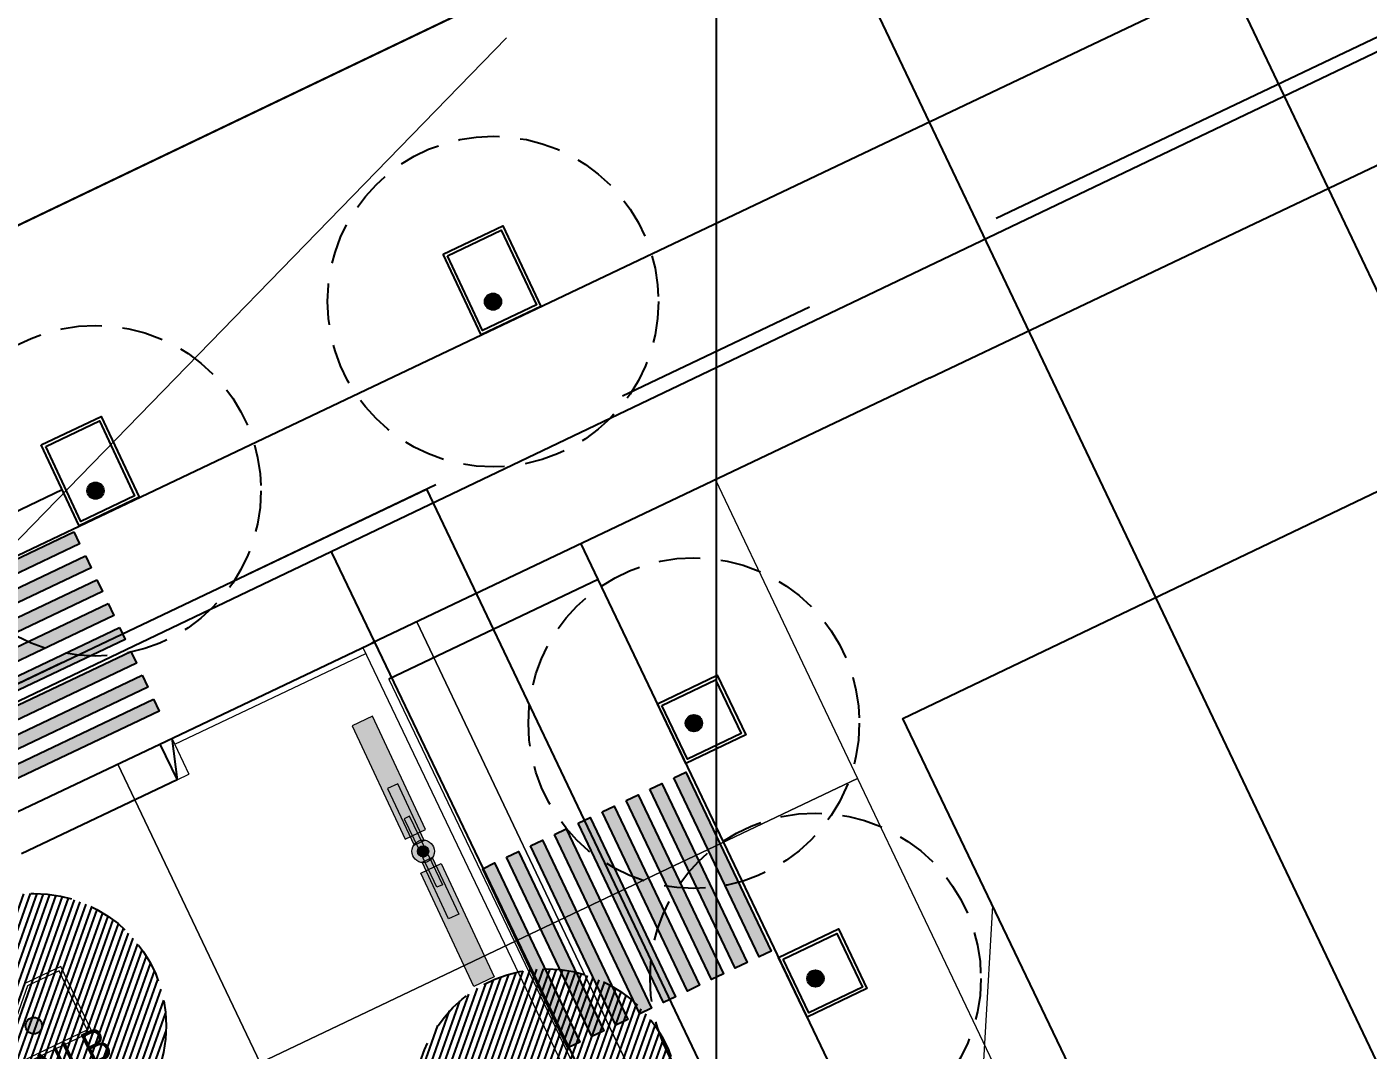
# Model space of a CAD drawing. Header units: metres. Extents: x -686 to 1359326, y 0 to 5497342.
# Drawn here: x 679948.57 to 679989.11, y 2748827.03 to 2748857.98 of the extents above; entities that cross this region are included whole.
import ezdxf
from ezdxf import colors
from ezdxf.entities.mleader import LeaderData, LeaderLine
from ezdxf.enums import TextEntityAlignment as Align
from ezdxf.math import Vec2, Vec3

# ---------------------------------------------------------------- set-up
doc = ezdxf.new("R2010")
doc.units = ezdxf.units.M
doc.header["$LTSCALE"] = 5
for name, pattern in [('XREF_MON_EIT SUPPORT$0$LIM ACERAS$0$PHANTOM2', [1.25, 0.625, -0.125, 0.125, -0.125, 0.125, -0.125]), ('XREF_MON_GENERAL_LAYOUT$0$ACAD_ISO03W100', [30, 12, -18]), ('XREF_MON_SFT_SIDEWALK VEGETATION$0$HIDDEN', [0.375, 0.25, -0.125])]:
    doc.linetypes.add(name, pattern=pattern)
for name, color, linetype, plot in [('00-VIEWORT A1-250', 7, 'Continuous', False), ('00-VIEWPORT A1-500', 6, 'Continuous', False), ('XREF_MON_GENERAL_LAYOUT$0$Vehicles', 10, 'Continuous', False)]:
    doc.layers.add(name, color=color, linetype=linetype, plot=plot)
for name, color, linetype in [('00_XREF_MON_EIT SUPPORT', 7, 'Continuous'), ('00_XREF_MON_GENERAL LAYOUT', 7, 'Continuous'), ('00_XREF_MON_SHRUBS', 7, 'Continuous'), ('00_XREF_MON_TREES', 250, 'Continuous'), ('00_XREF_MON_URBAN CONTEXT', 7, 'Continuous'), ('XREF_MON_EIT SUPPORT$0$02-L-Material Change', 253, 'Continuous'), ('XREF_MON_EIT SUPPORT$0$02-L-Painted line', 254, 'Continuous'), ('XREF_MON_EIT SUPPORT$0$02-L-PINTURA', 253, 'Continuous'), ('XREF_MON_EIT SUPPORT$0$L-Eje directivo', 21, 'XREF_MON_EIT SUPPORT$0$LIM ACERAS$0$PHANTOM2'), ('XREF_MON_EIT SUPPORT$0$L-Límite Acera', 9, 'Continuous'), ('XREF_MON_EIT SUPPORT$0$L-Límite Parcela', 5, 'Continuous'), ('XREF_MON_GENERAL_LAYOUT$0$00_Sorround Parcels', 252, 'XREF_MON_GENERAL_LAYOUT$0$ACAD_ISO03W100'), ('XREF_MON_GENERAL_LAYOUT$0$02-L-Edge Line Stair +10cm', 6, 'Continuous'), ('XREF_MON_GENERAL_LAYOUT$0$02-L-Plan Change', 8, 'Continuous'), ('XREF_MON_SFT_SIDEWALK VEGETATION$0$SL_TREE_CANOPY', 251, 'XREF_MON_SFT_SIDEWALK VEGETATION$0$HIDDEN'), ('XREF_MON_SFT_SIDEWALK VEGETATION$0$SL_TREE_HATCH_ACACIA_NILOTICA', 252, 'Continuous'), ('XREF_MON_SFT_SIDEWALK VEGETATION$0$SL_TREE_LEGEND', 7, 'Continuous'), ('XREF_MON_SFT_SIDEWALK VEGETATION$0$SL_TREE_TRUNK', 251, 'Continuous'), ('XREF_MON_SFT_SIDEWALK VEGETATION$0$Trees_out_of_scope', 7, 'Continuous'), ('XREF_MON_URBAN CONTEXT$0$Parcel', 7, 'Continuous'), ('XREF_MON_URBAN CONTEXT$0$Streets', 7, 'Continuous'), ('XREF_MON_URBAN CONTEXT$0$XREF_MON_EIT SUPPORT', 7, 'Continuous')]:
    doc.layers.add(name, color=color, linetype=linetype)
doc.layers.add('00_XREF_MON_HSC_LIGHTING DESIGN', color=7, linetype='Continuous', true_color=0xffffff)
doc.layers.add('XREF_MON_SFT_SIDEWALK VEGETATION$0$SL_TREE_ACACIA_NILOTICA', color=7, linetype='Continuous', true_color=0x264d00)
for name, color, linetype, lineweight in [('XREF_MON_GENERAL_LAYOUT$0$02-L-Corbes de Nivell 0.25-0.75m', 33, 'Continuous', 5), ('XREF_MON_GENERAL_LAYOUT$0$02-L-Corbes de Nivell 1m', 37, 'Continuous', 5), ('XREF_MON_GENERAL_LAYOUT$0$02-L-Material Change', 251, 'Continuous', 5), ('XREF_MON_GENERAL_LAYOUT$0$04-BK-Tree Pit', 6, 'Continuous', 5), ('XREF_MON_HSC_LIGHTING DESIGN$0$02-L-Lighting System type 3', 252, 'Continuous', 13), ('XREF_MON_HSC_LIGHTING DESIGN$0$02-L-Lighting System type 3 E', 252, 'Continuous', 13), ('XREF_MON_HSC_LIGHTING DESIGN$0$02-L-Lighting System type 3 EE', 252, 'Continuous', 13), ('XREF_MON_SFT_SHRUBS$0$00-Signage', 7, 'Continuous', 0)]:
    doc.layers.add(name, color=color, linetype=linetype, lineweight=lineweight)
doc.layers.add('XREF_MON_SFT_TREES$0$00-GRID_PLANTATION', color=7, linetype='Continuous', lineweight=0, true_color=0xff9c7a)
doc.styles.add('XREF_MON_GENERAL_LAYOUT$0$Standard', font='arial.ttf')
doc.styles.add('XREF_MON_SFT_SHRUBS$0$TER-200', font='ARIALN.TTF', dxfattribs={"height": 1})
doc.styles.add('XREF_MON_SFT_SIDEWALK VEGETATION$0$TER-200', font='ARIALN.TTF', dxfattribs={"height": 1})

# ---------------------------------------------------------------- blocks, each defined once
blk = doc.blocks.new('XREF_MON_GENERAL_LAYOUT$0$Tree Pit Ford')
at = {"ltscale": 0.3}
blk.add_lwpolyline([(-0.045, 1.149), (1.934, -0.83), (-1.104, -0.83), (-1.104, 1.149)], close=True, dxfattribs=at)
at = {"layer": 'XREF_MON_GENERAL_LAYOUT$0$02-L-Material Change', "ltscale": 0.3}
blk.add_lwpolyline([(-0.004, 1.249), (2.175, -0.93), (-1.204, -0.93), (-1.204, 1.249)], close=True, dxfattribs=at)
blk = doc.blocks.new('XREF_MON_GENERAL_LAYOUT')
at = {"layer": 'XREF_MON_GENERAL_LAYOUT$0$00_Sorround Parcels', "lineweight": 9, "ltscale": 0.1}
blk.add_lwpolyline([(679975.039, 2748837.062), (680047.188, 2748871.624), (680108.535, 2748743.56), (680036.386, 2748708.998)], close=True, dxfattribs=at)
at = {"layer": 'XREF_MON_GENERAL_LAYOUT$0$02-L-Corbes de Nivell 0.25-0.75m', "ltscale": 0.3}
blk.add_lwpolyline([(679977.756, 2748831.4), (679976.134, 2748803.459)], dxfattribs=at)
at = {"layer": 'XREF_MON_GENERAL_LAYOUT$0$02-L-Corbes de Nivell 1m', "ltscale": 0.3}
blk.add_line((679963.073, 2748857.647), (679933.435, 2748827.174), dxfattribs=at)
at = {"layer": 'XREF_MON_GENERAL_LAYOUT$0$02-L-Edge Line Stair +10cm'}
blk.add_lwpolyline([(679952.595, 2748836.292), (679959.091, 2748839.383)], dxfattribs=at)
at = {"layer": 'XREF_MON_GENERAL_LAYOUT$0$02-L-Material Change', "ltscale": 0.3}
for p, q in [((679953.042, 2748836.284), (679958.815, 2748839.031)), ((679952.957, 2748836.464), (679953.472, 2748835.381))]:
    blk.add_line(p, q, dxfattribs=at)
at = {"layer": 'XREF_MON_GENERAL_LAYOUT$0$02-L-Material Change'}
for p, q in [((679958.729, 2748839.211), (680027.591, 2748695.01)), ((679959.516, 2748838.257), (680027.948, 2748694.959))]:
    blk.add_line(p, q, dxfattribs=at)
at = {"layer": 'XREF_MON_GENERAL_LAYOUT$0$02-L-Material Change', "ltscale": 0.3, "elevation": 0}
blk.add_lwpolyline([(679953.111, 2748835.209), (679953.472, 2748835.381)], dxfattribs=at)
at = {"layer": 'XREF_MON_GENERAL_LAYOUT$0$02-L-Plan Change'}
for p, q in [((679947.9, 2748834.058), (679952.595, 2748836.292)), ((679953.111, 2748835.209, 0), (679948.415, 2748832.974, 0))]:
    blk.add_line(p, q, dxfattribs=at)
at = {"layer": 'XREF_MON_GENERAL_LAYOUT$0$02-L-Plan Change', "elevation": 0}
for points in [[(679952.957, 2748836.464), (679953.111, 2748835.209)], [(679952.595, 2748836.292), (679953.111, 2748835.209)]]:
    blk.add_lwpolyline(points, dxfattribs=at)
at = {"layer": 'XREF_MON_GENERAL_LAYOUT$0$Vehicles', "ltscale": 0.3}
blk.add_lwpolyline([(680033.752, 2748699.05), (679965.835, 2748841.269)], dxfattribs=at)
at = {"layer": 'XREF_MON_GENERAL_LAYOUT$0$04-BK-Tree Pit', "xscale": -1, "rotation": 25.44812430357308}
blk.add_blockref('XREF_MON_GENERAL_LAYOUT$0$Tree Pit Ford', (679949.046, 2748827.921), dxfattribs=at)
at = {"style": 'XREF_MON_GENERAL_LAYOUT$0$Standard'}
for tag, rotation, p in [('604,00', 330.2643, (679905.77, 2748776.558)), ('603,00', 330.2643, (679901.861, 2748753.477)), ('600,00', 133.826, (679944.597, 2748745.153)), ('602,00', 330.2643, (679883.319, 2748738.727)), ('601,00', 117.8906, (679920.972, 2748732.87)), ('601,00', 330.2643, (679864.777, 2748723.976)), ('600,00', 40.8833, (679777.405, 2748705.444, 1.17)), ('602,00', 330.2643, (679941.275, 2748705.483)), ('601,00', 40.8833, (679701.798, 2748703.889, 1.17)), ('598,00', 62.091, (679810.267, 2748702.619)), ('600,00', 330.2643, (679877.781, 2748691.131)), ('600,00', 19.5511, (679920.444, 2748685.496)), ('601,00', 330.2643, (679934.813, 2748683.804)), ('599,00', 330.2643, (679854.567, 2748679.061)), ('600,00', 88.3928, (679743.913, 2748675.572)), ('599,00', 20.6086, (679924.26, 2748675.216)), ('601,00', 88.3928, (679728.035, 2748671.318, -2)), ('602,00', 88.3928, (679711.826, 2748665.966, -1)), ('603,00', 88.3928, (679695.615, 2748660.611)), ('599,00', 40.8833, (679788.807, 2748655.829, 1.17)), ('601,00', 40.8833, (679627.612, 2748644.603, 1.17)), ('603,00', 41.7058, (679702.499, 2748628.484, 1.17)), ('600,00', 40.8833, (679645.925, 2748597.926, 1.17)), ('599,00', 34.2277, (679673.574, 2748555.136, 5.34))]:
    blk.add_attdef(tag, text='', height=1, rotation=rotation, dxfattribs=at).set_placement(p, align=Align.MIDDLE)
at = {"ltscale": 0.3, "style": 'XREF_MON_GENERAL_LAYOUT$0$Standard'}
for tag, rotation, p in [('603,50', 330.2643, (679911.501, 2748760.57)), ('602,50', 330.2643, (679892.865, 2748745.846)), ('600,50', 133.826, (679933.048, 2748738.729)), ('601,50', 330.2643, (679873.581, 2748731.671)), ('601,50', 101.2857, (679909.522, 2748726.945)), ('602,50', 330.2643, (679948.625, 2748713.86)), ('600,50', 39.606, (679743.243, 2748706.971)), ('600,50', 330.2643, (679880.266, 2748702.726)), ('600,50', 17.3537, (679917.615, 2748690.554)), ('599,50', 330.2643, (679867.197, 2748684.716)), ('599,50', 18.8944, (679921.71, 2748680.578)), ('599,50', 39.606, (679778.991, 2748677.241)), ('600,50', 88.3928, (679735.925, 2748673.586)), ('601,50', 88.3928, (679719.906, 2748668.581)), ('602,50', 88.3928, (679703.474, 2748663.452)), ('601,50', 39.606, (679610.513, 2748662.061)), ('598,50', 330.2643, (679861.765, 2748662.397)), ('600,00', 41.7058, (679752.308, 2748637.685)), ('601,00', 41.7058, (679736.044, 2748634.538)), ('599,00', 35.0835, (679763.043, 2748634.415, 1.17)), ('602,00', 41.7058, (679720.174, 2748633.096, 1.17)), ('600,00', 35.0835, (679747.063, 2748629.903, 1.17)), ('601,00', 35.0835, (679731.246, 2748625.239, 1.17)), ('600,50', 39.606, (679636.92, 2748621.339)), ('602,00', 35.0835, (679715.4, 2748620.639, 1.17)), ('599,50', 28.7604, (679659.482, 2748574.323))]:
    blk.add_attdef(tag, text='', height=1, rotation=rotation, dxfattribs=at).set_placement(p, align=Align.MIDDLE)
blk = doc.blocks.new('*U114')
h = blk.add_hatch(color=256)
h.dxf.hatch_style = 1
h.paths.add_polyline_path([(7.523, 13.749), (7.523, 14.149), (13.523, 14.149), (13.523, 13.749)])
h = blk.add_hatch(color=256)
h.dxf.hatch_style = 1
h.paths.add_polyline_path([(7.523, 12.949), (7.523, 13.349), (13.523, 13.349), (13.523, 12.949)])
h = blk.add_hatch(color=256)
h.dxf.hatch_style = 1
h.paths.add_polyline_path([(7.523, 12.149), (7.523, 12.549), (13.523, 12.549), (13.523, 12.149)])
h = blk.add_hatch(color=256)
h.dxf.hatch_style = 1
h.paths.add_polyline_path([(7.523, 11.349), (7.523, 11.749), (13.523, 11.749), (13.523, 11.349)])
h = blk.add_hatch(color=256)
h.dxf.hatch_style = 1
h.paths.add_polyline_path([(7.523, 10.549), (7.523, 10.949), (13.523, 10.949), (13.523, 10.549)])
h = blk.add_hatch(color=256)
h.dxf.hatch_style = 1
h.paths.add_polyline_path([(7.523, 9.749), (7.523, 10.149), (13.523, 10.149), (13.523, 9.749)])
h = blk.add_hatch(color=256)
h.dxf.hatch_style = 1
h.paths.add_polyline_path([(7.523, 8.949), (7.523, 9.349), (13.523, 9.349), (13.523, 8.949)])
h = blk.add_hatch(color=256)
h.dxf.hatch_style = 1
h.paths.add_polyline_path([(7.523, 8.149), (7.523, 8.549), (13.523, 8.549), (13.523, 8.149)])
at = {"layer": 'XREF_MON_EIT SUPPORT$0$02-L-PINTURA'}
for points in [[(7.523, 13.749), (7.523, 14.149), (13.523, 14.149), (13.523, 13.749)], [(7.523, 12.949), (7.523, 13.349), (13.523, 13.349), (13.523, 12.949)], [(7.523, 12.149), (7.523, 12.549), (13.523, 12.549), (13.523, 12.149)], [(7.523, 11.349), (7.523, 11.749), (13.523, 11.749), (13.523, 11.349)], [(7.523, 10.549), (7.523, 10.949), (13.523, 10.949), (13.523, 10.549)], [(7.523, 9.749), (7.523, 10.149), (13.523, 10.149), (13.523, 9.749)], [(7.523, 8.949), (7.523, 9.349), (13.523, 9.349), (13.523, 8.949)], [(7.523, 8.149), (7.523, 8.549), (13.523, 8.549), (13.523, 8.149)]]:
    blk.add_lwpolyline(points, close=True, dxfattribs=at)
blk = doc.blocks.new('*U108')
h = blk.add_hatch(color=256)
h.dxf.hatch_style = 1
h.paths.add_polyline_path([(7.523, 14.549), (7.523, 14.949), (13.523, 14.949), (13.523, 14.549)])
h = blk.add_hatch(color=256)
h.dxf.hatch_style = 1
h.paths.add_polyline_path([(7.523, 13.749), (7.523, 14.149), (13.523, 14.149), (13.523, 13.749)])
h = blk.add_hatch(color=256)
h.dxf.hatch_style = 1
h.paths.add_polyline_path([(7.523, 12.949), (7.523, 13.349), (13.523, 13.349), (13.523, 12.949)])
h = blk.add_hatch(color=256)
h.dxf.hatch_style = 1
h.paths.add_polyline_path([(7.523, 12.149), (7.523, 12.549), (13.523, 12.549), (13.523, 12.149)])
h = blk.add_hatch(color=256)
h.dxf.hatch_style = 1
h.paths.add_polyline_path([(7.523, 11.349), (7.523, 11.749), (13.523, 11.749), (13.523, 11.349)])
h = blk.add_hatch(color=256)
h.dxf.hatch_style = 1
h.paths.add_polyline_path([(7.523, 10.549), (7.523, 10.949), (13.523, 10.949), (13.523, 10.549)])
h = blk.add_hatch(color=256)
h.dxf.hatch_style = 1
h.paths.add_polyline_path([(7.523, 9.749), (7.523, 10.149), (13.523, 10.149), (13.523, 9.749)])
h = blk.add_hatch(color=256)
h.dxf.hatch_style = 1
h.paths.add_polyline_path([(7.523, 8.949), (7.523, 9.349), (13.523, 9.349), (13.523, 8.949)])
h = blk.add_hatch(color=256)
h.dxf.hatch_style = 1
h.paths.add_polyline_path([(7.523, 8.149), (7.523, 8.549), (13.523, 8.549), (13.523, 8.149)])
at = {"layer": 'XREF_MON_EIT SUPPORT$0$02-L-PINTURA'}
for points in [[(7.523, 14.549), (7.523, 14.949), (13.523, 14.949), (13.523, 14.549)], [(7.523, 13.749), (7.523, 14.149), (13.523, 14.149), (13.523, 13.749)], [(7.523, 12.949), (7.523, 13.349), (13.523, 13.349), (13.523, 12.949)], [(7.523, 12.149), (7.523, 12.549), (13.523, 12.549), (13.523, 12.149)], [(7.523, 11.349), (7.523, 11.749), (13.523, 11.749), (13.523, 11.349)], [(7.523, 10.549), (7.523, 10.949), (13.523, 10.949), (13.523, 10.549)], [(7.523, 9.749), (7.523, 10.149), (13.523, 10.149), (13.523, 9.749)], [(7.523, 8.949), (7.523, 9.349), (13.523, 9.349), (13.523, 8.949)], [(7.523, 8.149), (7.523, 8.549), (13.523, 8.549), (13.523, 8.149)]]:
    blk.add_lwpolyline(points, close=True, dxfattribs=at)
blk = doc.blocks.new('XREF_MON_EIT SUPPORT$0$alcorque rectangulo')
at = {"layer": 'XREF_MON_EIT SUPPORT$0$L-Límite Acera'}
blk.add_lwpolyline([(679595.437, 2748678.075), (679597.243, 2748678.934), (679598.39, 2748676.49), (679596.584, 2748675.631)], close=True, dxfattribs=at)
blk.add_lwpolyline([(679595.57, 2748678.028), (679597.195, 2748678.801), (679598.257, 2748676.538), (679596.631, 2748675.764), (679595.57, 2748678.028)], dxfattribs=at)
blk = doc.blocks.new('XREF_MON_EIT SUPPORT$0$ALCORQUE 1.8X1.8 con borde')
at = {"layer": 'XREF_MON_EIT SUPPORT$0$02-L-Material Change', "color": 254}
for points in [[(679587.386, 2748672.469), (679589.192, 2748673.329), (679590.051, 2748671.523), (679588.245, 2748670.663), (679587.386, 2748672.469)], [(679587.519, 2748672.422), (679589.145, 2748673.195), (679589.918, 2748671.57), (679588.293, 2748670.796), (679587.519, 2748672.422)]]:
    blk.add_lwpolyline(points, dxfattribs=at)
blk = doc.blocks.new('XREF_MON_EIT SUPPORT')
at = {"layer": 'XREF_MON_EIT SUPPORT$0$02-L-Material Change'}
blk.add_line((679949.643, 2748843.978), (679943.694, 2748841.147), dxfattribs=at)
at = {"layer": 'XREF_MON_EIT SUPPORT$0$L-Eje directivo', "color": 32, "ltscale": 10}
blk.add_line((679357.071, 2748556.779), (680056.351, 2748889.542), dxfattribs=at)
blk.add_lwpolyline([(679594.494, 2748669.761), (679960.651, 2748844.002), (680032.41, 2748693.205), (679666.252, 2748518.963), (679594.493, 2748669.76)], dxfattribs=at)
at = {"layer": 'XREF_MON_EIT SUPPORT$0$L-Límite Acera'}
blk.add_line((679972.841, 2748853.679), (680039.486, 2748885.393), dxfattribs=at)
for points in [[(679975.859, 2748847.363), (680042.511, 2748879.08)], [(679975.859, 2748847.363), (679959, 2748839.34)], [(679965.837, 2748841.264), (679965.321, 2748842.348)], [(679965.837, 2748841.265), (679959.516, 2748838.257)], [(680033.752, 2748699.05), (679965.837, 2748841.265)]]:
    blk.add_lwpolyline(points, dxfattribs=at)
blk.add_lwpolyline([(679733.617, 2748750.361, 0.399635), (679746.717, 2748746.074), (679972.841, 2748853.679)], format="xyb", dxfattribs=at)
at = {"layer": 'XREF_MON_EIT SUPPORT$0$L-Límite Parcela'}
blk.add_lwpolyline([(680036.391, 2748894.173), (679742.384, 2748753.333)], dxfattribs=at)
at = {"layer": 'XREF_MON_EIT SUPPORT$0$02-L-Material Change', "color": 254, "rotation": 0.08615487837124504}
for name, p in [('XREF_MON_EIT SUPPORT$0$alcorque rectangulo', (4499.63, -845.76)), ('XREF_MON_EIT SUPPORT$0$ALCORQUE 1.8X1.8 con borde', (4514.153, -853.74)), ('XREF_MON_EIT SUPPORT$0$ALCORQUE 1.8X1.8 con borde', (4517.816, -861.411))]:
    blk.add_blockref(name, p, dxfattribs=at)
at = {"layer": 'XREF_MON_EIT SUPPORT$0$02-L-Material Change', "color": 254}
blk.add_blockref('XREF_MON_EIT SUPPORT$0$alcorque rectangulo', (353.573, 167.262), dxfattribs=at)
at = {"layer": 'XREF_MON_EIT SUPPORT$0$02-L-Painted line'}
for name, p, rotation in [('*U114', (679953.289, 2748853.297), 205.4458425004114), ('*U108', (679951.758, 2748835.814), 295.4458425023207)]:
    blk.add_blockref(name, p, dxfattribs=dict(at, rotation=rotation))
blk = doc.blocks.new('XREF_MON_URBAN CONTEXT')
at = {"layer": 'XREF_MON_URBAN CONTEXT$0$Parcel'}
for points in [[(679961.536, 2748858.315), (679943.499, 2748849.674), (679931.403, 2748874.926), (679949.44, 2748883.567), (679961.536, 2748858.315)], [(680108.539, 2748743.562), (680036.39, 2748709), (679975.043, 2748837.064), (680047.192, 2748871.626), (680108.539, 2748743.562)]]:
    blk.add_lwpolyline(points, close=True, dxfattribs=at)
at = {"layer": 'XREF_MON_URBAN CONTEXT$0$Streets'}
for points in [[(679733.32, 2748734.743), (679957.77, 2748842.112), (680050.235, 2748886.344), (680050.284, 2748886.368)], [(679957.77, 2748842.112), (679957.794, 2748842.062), (680028.827, 2748693.778)]]:
    blk.add_lwpolyline(points, dxfattribs=at)
at = {"layer": 'XREF_MON_URBAN CONTEXT$0$XREF_MON_EIT SUPPORT'}
blk.add_blockref('XREF_MON_EIT SUPPORT', (0, 0), dxfattribs=at)
blk = doc.blocks.new('*U430')
h = blk.add_hatch(color=256)
h.dxf.hatch_style = 1
h.paths.add_polyline_path([(0.018, 0.174), (-0.404, 1.08), (-0.568, 1.004), (-0.145, 0.098)])
h = blk.add_hatch(color=256)
h.dxf.hatch_style = 1
h.paths.add_polyline_path([(0.145, -0.098), (0.568, -1.004), (0.404, -1.08), (-0.018, -0.174)])
edge = h.paths.add_edge_path(flags=17)
edge.add_arc((0, 0), 0.09, -65, 295)
at = {"color": 9}
blk.add_lwpolyline([(0.018, 0.174), (-0.404, 1.08), (-0.568, 1.004), (-0.145, 0.098)], close=True, dxfattribs=at)
blk.add_lwpolyline([(0.145, -0.098), (0.568, -1.004), (0.404, -1.08), (-0.018, -0.174)], close=True)
blk.add_circle((0, 0), 0.09)
blk = doc.blocks.new('*U429')
h = blk.add_hatch(color=193)
h.dxf.hatch_style = 1
h.paths.add_polyline_path([(0.034, 0.329), (-0.765, 2.044), (-1.074, 1.9), (-0.274, 0.185)])
h = blk.add_hatch(color=256)
h.dxf.hatch_style = 1
edge = h.paths.add_edge_path()
edge.add_arc((0, 0), 0.17, 0, 360)
h = blk.add_hatch(color=256)
h.dxf.hatch_style = 1
h.paths.add_polyline_path([(0.274, -0.185), (1.074, -1.9), (0.765, -2.044), (-0.034, -0.329)])
at = {"color": 193}
blk.add_lwpolyline([(0.034, 0.329), (-0.765, 2.044), (-1.074, 1.9), (-0.274, 0.185)], close=True, dxfattribs=at)
blk.add_lwpolyline([(0.274, -0.185), (1.074, -1.9), (0.765, -2.044), (-0.034, -0.329)], close=True)
blk.add_circle((0, 0), 0.17)
blk = doc.blocks.new('XREF_MON_HSC_LIGHTING DESIGN')
at = {"layer": 'XREF_MON_HSC_LIGHTING DESIGN$0$02-L-Lighting System type 3', "rotation": 0.4481219609749115}
blk.add_blockref('*U430', (679960.55452, 2748833.03462), dxfattribs=at)
at = {"layer": 'XREF_MON_HSC_LIGHTING DESIGN$0$02-L-Lighting System type 3 E'}
blk.add_blockref('*U429', (679960.54993, 2748833.04664), dxfattribs=at)
at = {"layer": 'XREF_MON_HSC_LIGHTING DESIGN$0$02-L-Lighting System type 3 EE', "xscale": 2, "yscale": 2, "zscale": 2}
blk.add_blockref('*U429', (679960.54993, 2748833.04664), dxfattribs=at)
blk = doc.blocks.new('XREF_MON_SFT_TREES')
at = {"layer": 'XREF_MON_SFT_TREES$0$00-GRID_PLANTATION'}
for points in [[(679960.356, 2748839.982), (679969.386, 2748844.279), (679973.682, 2748835.249), (679964.653, 2748830.952)], [(679951.326, 2748835.685), (679960.356, 2748839.982), (679964.653, 2748830.952), (679955.623, 2748826.655)], [(679942.296, 2748831.388), (679951.326, 2748835.685), (679955.623, 2748826.655), (679946.593, 2748822.358)], [(679964.653, 2748830.952), (679973.682, 2748835.249), (679977.979, 2748826.219), (679968.95, 2748821.922)], [(679955.623, 2748826.655), (679964.653, 2748830.952), (679968.95, 2748821.922), (679959.92, 2748817.625)]]:
    blk.add_lwpolyline(points, close=True, dxfattribs=at)
blk = doc.blocks.new('XREF_MON_SFT_SIDEWALK VEGETATION$0$Acacia_nilotica')
at = {"layer": 'XREF_MON_SFT_SIDEWALK VEGETATION$0$SL_TREE_HATCH_ACACIA_NILOTICA'}
h = blk.add_hatch(dxfattribs=at)
h.set_pattern_fill('ANSI31', color=256, scale=1.500002)
h.set_pattern_definition([(45, (-3517286.11295, -2971622.37731), (-0.132582727029, 0.1325827270284), [])])
edge = h.paths.add_edge_path()
edge.add_arc((0, 0), 4, 0, 360)
at = {"layer": 'XREF_MON_SFT_SIDEWALK VEGETATION$0$SL_TREE_TRUNK'}
h = blk.add_hatch(color=256, dxfattribs=at)
h.dxf.hatch_style = 1
edge = h.paths.add_edge_path()
edge.add_arc((0, 0), 0.25, 0, 360)
at = {"layer": 'XREF_MON_SFT_SIDEWALK VEGETATION$0$SL_TREE_CANOPY', "linetype": 'XREF_MON_SFT_SIDEWALK VEGETATION$0$HIDDEN'}
blk.add_circle((0, 0), 4, dxfattribs=at)
at = {"layer": 'XREF_MON_SFT_SIDEWALK VEGETATION$0$SL_TREE_TRUNK'}
blk.add_circle((0, 0), 0.25, dxfattribs=at)
at = {"layer": 'XREF_MON_SFT_SIDEWALK VEGETATION$0$SL_TREE_LEGEND', "insert": (-1.163, -0.853), "char_height": 1, "attachment_point": 1, "style": 'XREF_MON_SFT_SIDEWALK VEGETATION$0$TER-200'}
blk.add_mtext_dynamic_manual_height_columns('ANI.B', width=38.77952, gutter_width=12.5, heights=[0], dxfattribs=at)
blk = doc.blocks.new('XREF_MON_SFT_SIDEWALK VEGETATION$0$trees_outofboundaries')
at = {"layer": 'XREF_MON_SFT_SIDEWALK VEGETATION$0$SL_TREE_TRUNK'}
h = blk.add_hatch(color=256, dxfattribs=at)
h.dxf.hatch_style = 1
edge = h.paths.add_edge_path()
edge.add_arc((0, 0), 0.25, 0, 360)
at = {"layer": 'XREF_MON_SFT_SIDEWALK VEGETATION$0$SL_TREE_CANOPY', "linetype": 'XREF_MON_SFT_SIDEWALK VEGETATION$0$HIDDEN'}
blk.add_circle((0, 0), 5, dxfattribs=at)
at = {"layer": 'XREF_MON_SFT_SIDEWALK VEGETATION$0$SL_TREE_TRUNK'}
blk.add_circle((0, 0), 0.25, dxfattribs=at)
blk = doc.blocks.new('XREF_MON_SFT_SIDEWALK VEGETATION')
at = {"layer": 'XREF_MON_SFT_SIDEWALK VEGETATION$0$SL_TREE_ACACIA_NILOTICA', "rotation": 25.44812939262281}
for p in [(679948.784, 2748827.774), (679964.278, 2748825.491)]:
    blk.add_blockref('XREF_MON_SFT_SIDEWALK VEGETATION$0$Acacia_nilotica', p, dxfattribs=at)
at = {"layer": 'XREF_MON_SFT_SIDEWALK VEGETATION$0$Trees_out_of_scope'}
for p in [(679962.662, 2748849.67), (679950.648, 2748843.953), (679968.732, 2748836.923), (679972.406, 2748829.202)]:
    blk.add_blockref('XREF_MON_SFT_SIDEWALK VEGETATION$0$trees_outofboundaries', p, dxfattribs=at)
blk = doc.blocks.new('XREF_MON_SFT_SHRUBS')
at = {"layer": 'XREF_MON_SFT_SHRUBS$0$00-Signage'}
ml = blk.add_multileader_mtext('Standard', dxfattribs=at)
ml.set_content('56-STI', color=256, style='XREF_MON_SFT_SHRUBS$0$TER-200')
ml.set_leader_properties(color=256)
ml.build(insert=Vec2(0, 0))
ml.multileader.update_dxf_attribs({"text_left_attachment_type": 2, "dogleg_length": 0.15, "arrow_head_size": 0.05})
ctx = ml.context
ctx.base_point, ctx.char_height, ctx.arrow_head_size, ctx.landing_gap_size, ctx.plane_origin, ctx.plane_x_axis, ctx.plane_y_axis = Vec3(1359324.784, 5497340.858), 0.5, 0.05, 0.09, Vec3(1359310.258, 5497335.53), Vec3(0.901863, 0.432023), Vec3(-0.432023, 0.901863)
ctx.left_attachment = 2
notes = []
notes.append((ctx, [(0, (0, 0, 0), (0, 0), (1, 0), 1, [])]))
ctx.mtext.insert, ctx.mtext.text_direction, ctx.mtext.rotation, ctx.mtext.width, ctx.mtext.defined_height, ctx.mtext.flow_direction = Vec3(1359324.754, 5497341.13), Vec3(0.901863, 0.432023), 0.446734, 0.55359, 0.155, 5
for ctx, leaders in notes:
    for number, flags, end, landing, length, lines in leaders:
        leader = LeaderData()
        leader.index, (leader.has_last_leader_line, leader.has_dogleg_vector, leader.attachment_direction) = number, flags
        leader.last_leader_point, leader.dogleg_vector, leader.dogleg_length = Vec3(end), Vec3(landing), length
        for number, points, colour, breaks in lines:
            line = LeaderLine()
            line.index, line.vertices, line.color, line.breaks = number, Vec3.list(points), colors.encode_raw_color(colour), breaks
            leader.lines.append(line)
        ctx.leaders.append(leader)

msp = doc.modelspace()

# ---------------------------------------------------------------- linework, layer by layer
at = {"layer": '00-VIEWORT A1-250', "color": 3}
msp.add_line((679969.41, 2748868.657), (679969.41, 2748730.789), dxfattribs=at)
msp.add_lwpolyline([(679815.682, 2748795.503), (679876.266, 2748668.19), (680029.994, 2748741.344), (679969.41, 2748868.657)], close=True, dxfattribs=at)
at = {"layer": '00-VIEWPORT A1-500', "color": 3}
msp.add_lwpolyline([(679775.399, 2748507.223), (679654.226, 2748761.86), (679961.687, 2748908.17), (680082.86, 2748653.533)], close=True, dxfattribs=at)

# ---------------------------------------------------------------- block references
at = {"layer": '00_XREF_MON_EIT SUPPORT'}
msp.add_blockref('XREF_MON_EIT SUPPORT', (0, 0), dxfattribs=at)
at = {"layer": '00_XREF_MON_GENERAL LAYOUT'}
msp.add_blockref('XREF_MON_GENERAL_LAYOUT', (0, 0), dxfattribs=at)
msp.add_blockref('XREF_MON_GENERAL_LAYOUT', (0, 0), dxfattribs=at)
at = {"layer": '00_XREF_MON_HSC_LIGHTING DESIGN'}
msp.add_blockref('XREF_MON_HSC_LIGHTING DESIGN', (0, 0), dxfattribs=at)
at = {"layer": '00_XREF_MON_URBAN CONTEXT'}
msp.add_blockref('XREF_MON_URBAN CONTEXT', (0, 0), dxfattribs=at)

# ---------------------------------------------------------------- next in the draw order: block references
at = {"layer": '00_XREF_MON_TREES'}
msp.add_blockref('XREF_MON_SFT_TREES', (0, 0), dxfattribs=at)

# ---------------------------------------------------------------- next in the draw order: linework, layer by layer
msp.add_point((679969.386, 2748844.279), dxfattribs=at)

# ---------------------------------------------------------------- next in the draw order: block references
at = {"layer": '00_XREF_MON_SHRUBS'}
msp.add_blockref('XREF_MON_SFT_SHRUBS', (0, 0), dxfattribs=at)
at = {"layer": '00_XREF_MON_TREES'}
msp.add_blockref('XREF_MON_SFT_SIDEWALK VEGETATION', (0, 0), dxfattribs=at)

doc.saveas('drawing.dxf')
